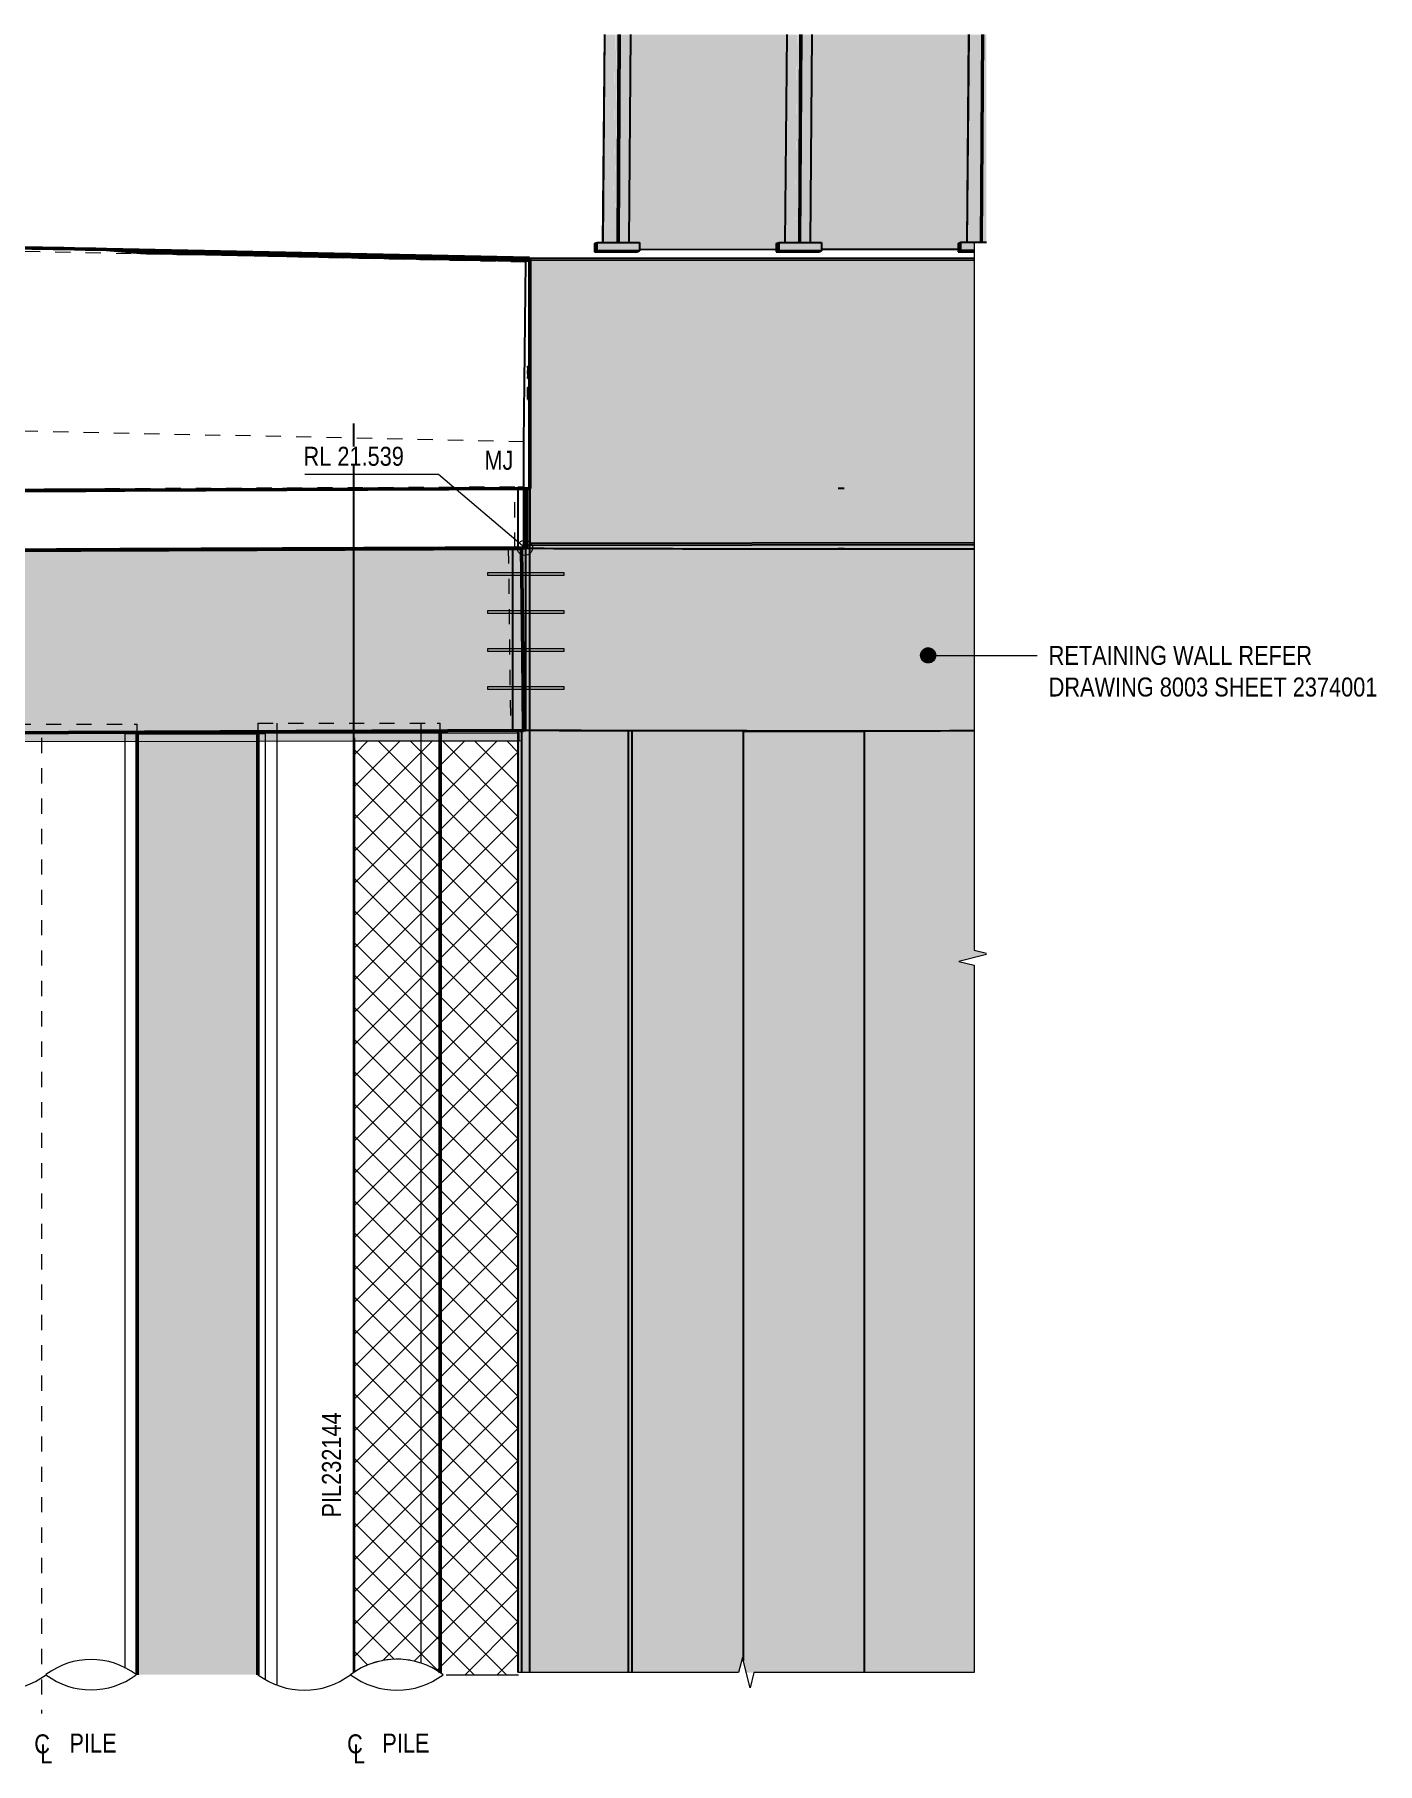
# Model space of a CAD drawing. Header units: metres. Extents: x 0 to 40, y 3 to 550.
# Drawn here: x 31.18 to 40.02, y 13.53 to 24.92 of the extents above; entities that cross this region are included whole.
import ezdxf

# ---------------------------------------------------------------- set-up
doc = ezdxf.new("R2010")
doc.units = ezdxf.units.M
doc.linetypes.add('JacobsCenter', pattern=[0.015, 0.009, -0.0015, 0.003, -0.0015])
doc.linetypes.add('JacobsDash', pattern=[0.0045, 0.003, -0.0015])
for name, color, linetype, lineweight in [('A-ANNO-NOTE', 7, 'Continuous', 9), ('A-DETL', 7, 'Continuous', 13), ('A-DETL-GENF', 7, 'Continuous', 9), ('A-FLOR', 7, 'Continuous', 50), ('A-FLOR-HDLN', 7, 'JacobsDash', 18), ('A-GENM', 7, 'Continuous', 35), ('A-GENM-HDLN', 7, 'JacobsDash', 18), ('G-ANNO-DIMS', 7, 'Continuous', 9), ('G-ANNO-TEXT', 7, 'Continuous', 9), ('S-BEAM', 7, 'Continuous', 50), ('S-BEAM-HDLN', 7, 'JacobsDash', 18), ('S-FNDN', 7, 'Continuous', 50), ('S-FNDN-HDLN', 7, 'JacobsDash', 18), ('S-FNDN-IDEN', 7, 'Continuous', 18)]:
    doc.layers.add(name, color=color, linetype=linetype, lineweight=lineweight)
doc.styles.add('Arial Narrow_2', font='ARIALN.TTF', dxfattribs={"height": 0.125})

# ---------------------------------------------------------------- blocks, each defined once
blk = doc.blocks.new('DesignDataPoint_4points_ - primary-68818771-DRG-2873065 - ABUTMENT B2 ELEVATION')
at = {"layer": 'A-GENM', "color": 21, "lineweight": 25, "true_color": 0xffa3a3}
blk.add_line((-1096.11, 14.132), (-1096.11, 22.358), dxfattribs=at)
blk = doc.blocks.new('DesignDataPoint_4points_ - primary-68818773-DRG-2873065 - ABUTMENT B2 ELEVATION')
at = {"layer": 'A-GENM', "color": 21, "lineweight": 25, "true_color": 0xffa3a3}
blk.add_line((-1094.95, 14.132), (-1094.95, 22.374), dxfattribs=at)
blk = doc.blocks.new('Foundations-Piles - Px-1200-66435275-DRG-2873065 - ABUTMENT B2 ELEVATION')
at = {"layer": 'A-GENM', "lineweight": 25, "true_color": 0xdbdbdb}
for points in [[(-1094.299, 20.334), (-1094.3, 20.334), (-1094.3, 20.334)], [(-1094.279, 14.132), (-1093.576, 14.132), (-1093.551, 14.232), (-1093.545, 14.21), (-1093.545, 20.333), (-1094.279, 20.333), (-1094.279, 14.554)]]:
    blk.add_hatch(color=254, dxfattribs=at).paths.add_polyline_path(points)
at = {"layer": 'A-GENM', "color": 253, "lineweight": 25, "true_color": 0xa3a3a3}
blk.add_line((-1093.545, 14.21), (-1093.545, 20.333), dxfattribs=at)
blk = doc.blocks.new('Foundations-Piles - Px-1200-66435276-DRG-2873065 - ABUTMENT B2 ELEVATION')
at = {"layer": 'A-GENM', "lineweight": 25, "true_color": 0xdbdbdb}
for points in [[(-1092.749, 14.132), (-1092.304, 14.132), (-1092.304, 20.333), (-1092.749, 20.332), (-1092.749, 15.245)], [(-1091.944, 14.132), (-1091.944, 14.132), (-1092.026, 14.132), (-1092.026, 18.79), (-1092.126, 18.815), (-1091.944, 18.86), (-1091.944, 18.87), (-1092.026, 18.89), (-1092.026, 20.333), (-1092.304, 20.332), (-1092.304, 14.132), (-1091.962, 14.132)]]:
    blk.add_hatch(color=254, dxfattribs=at).paths.add_polyline_path(points)
at = {"layer": 'A-GENM', "color": 253, "lineweight": 25, "true_color": 0xa3a3a3}
blk.add_line((-1092.75, 20.332), (-1092.75, 14.132), dxfattribs=at)
blk = doc.blocks.new('StitchPour_RS36B_01 - StitchPour_RS36B_01-61148557-DRG-2873065 - ABUTMENT B2 ELEVATION')
at = {"layer": 'A-GENM', "lineweight": 25, "true_color": 0xf4f4f4}
for points in [[(-1095.03, 21.536), (-1094.99, 21.536), (-1094.99, 21.539), (-1095.03, 21.539), (-1095.03, 21.536)], [(-1093.131, 21.532), (-1092.026, 21.533), (-1092.026, 21.558), (-1094.973, 21.555), (-1094.973, 21.539), (-1094.99, 21.539), (-1094.99, 21.536), (-1094.837, 21.535), (-1093.551, 21.533)]]:
    blk.add_hatch(color=7, dxfattribs=at).paths.add_polyline_path(points)
at = {"layer": 'A-GENM', "color": 253, "lineweight": 25, "true_color": 0xa3a3a3, "flags": 128}
for points in [[(-1094.99, 21.936), (-1094.995, 21.936), (-1095, 21.936), (-1095.005, 21.936), (-1095.01, 21.936), (-1095.015, 21.936), (-1095.02, 21.936), (-1095.025, 21.936), (-1095.03, 21.936)], [(-1095.03, 21.936), (-1095.03, 21.869), (-1095.03, 21.802), (-1095.03, 21.736), (-1095.03, 21.669), (-1095.03, 21.602), (-1095.03, 21.536)], [(-1094.99, 21.536), (-1094.99, 21.602), (-1094.99, 21.669), (-1094.99, 21.736), (-1094.99, 21.802), (-1094.99, 21.869), (-1094.99, 21.936)], [(-1092.921, 21.932), (-1092.9, 21.932), (-1092.881, 21.932)], [(-1095.03, 21.536), (-1095.025, 21.536), (-1095.02, 21.536), (-1095.015, 21.536), (-1095.01, 21.536), (-1095.005, 21.536), (-1095, 21.536), (-1094.995, 21.536), (-1094.99, 21.536)], [(-1092.881, 21.532), (-1092.901, 21.532), (-1092.921, 21.532)]]:
    blk.add_lwpolyline(points, dxfattribs=at)
blk = doc.blocks.new('Barrier-Precast-MPB-03-B - Typical-64000325-DRG-2873065 - ABUTMENT B2 ELEVATION')
at = {"layer": 'A-GENM', "lineweight": 25, "true_color": 0xf4f4f4}
for points in [[(-1094.951, 23.43), (-1092.026, 23.433), (-1092.026, 23.447), (-1094.952, 23.445), (-1094.951, 23.431)], [(-1094.951, 21.57), (-1092.026, 21.573), (-1092.026, 23.433), (-1094.951, 23.43), (-1094.951, 21.918)], [(-1094.973, 21.555), (-1094.952, 21.555), (-1094.951, 21.574), (-1094.951, 21.929), (-1094.973, 21.929), (-1094.973, 21.562)], [(-1094.952, 21.555), (-1092.026, 21.558), (-1092.026, 21.573), (-1094.951, 21.57), (-1094.951, 21.566)]]:
    blk.add_hatch(color=7, dxfattribs=at).paths.add_polyline_path(points)
at = {"layer": 'A-GENM', "color": 253, "lineweight": 25, "true_color": 0xa3a3a3}
for p, q in [((-1094.99, 22.235), (-1094.977, 23.421)), ((-1094.977, 23.421), (-1094.976, 23.436)), ((-1094.976, 23.436), (-1094.954, 23.445)), ((-1092.026, 23.447), (-1094.954, 23.445)), ((-1094.954, 23.445), (-1094.953, 23.43)), ((-1092.026, 23.433), (-1094.953, 23.43)), ((-1094.953, 23.43), (-1094.951, 21.57)), ((-1094.964, 22.735), (-1094.962, 22.735)), ((-1094.964, 22.655), (-1094.962, 22.655)), ((-1094.964, 22.595), (-1094.962, 22.595)), ((-1094.964, 22.515), (-1094.962, 22.515)), ((-1094.99, 21.57), (-1094.99, 22.235)), ((-1094.989, 21.555), (-1094.99, 21.57)), ((-1094.952, 21.555), (-1094.989, 21.555)), ((-1094.951, 21.57), (-1094.952, 21.555)), ((-1092.026, 21.558), (-1094.952, 21.555)), ((-1094.951, 21.57), (-1092.026, 21.573))]:
    blk.add_line(p, q, dxfattribs=at)
for points, knots in [([(-1094.964, 22.733), (-1094.964, 22.733), (-1094.964, 22.733), (-1094.964, 22.732), (-1094.965, 22.731), (-1094.965, 22.729), (-1094.965, 22.727), (-1094.965, 22.726), (-1094.965, 22.725), (-1094.965, 22.724), (-1094.965, 22.722), (-1094.965, 22.72), (-1094.965, 22.718), (-1094.965, 22.715), (-1094.965, 22.712), (-1094.965, 22.709), (-1094.965, 22.706), (-1094.966, 22.701), (-1094.966, 22.694), (-1094.965, 22.686), (-1094.965, 22.681), (-1094.965, 22.677), (-1094.965, 22.674), (-1094.965, 22.672), (-1094.965, 22.669), (-1094.965, 22.667), (-1094.965, 22.664), (-1094.965, 22.661), (-1094.965, 22.66)], [-0.7777778, -0.7777778, -0.7777778, -0.7777778, -0.7760417, -0.7708333, -0.75, -0.7083333, -0.6875, -0.6770833, -0.6666667, -0.6527778, -0.6388889, -0.6111111, -0.5833333, -0.5555556, -0.5277778, -0.5, -0.4722222, -0.4444444, -0.3333333, -0.2777778, -0.2222222, -0.1944444, -0.1666667, -0.1388889, -0.1111111, -0.0833333, -0.0555556, 0, 0, 0, 0]), ([(-1094.965, 22.66), (-1094.965, 22.659), (-1094.964, 22.657), (-1094.964, 22.656), (-1094.964, 22.655), (-1094.964, 22.655), (-1094.964, 22.655), (-1094.964, 22.655), (-1094.963, 22.656), (-1094.963, 22.657), (-1094.963, 22.657), (-1094.963, 22.658), (-1094.963, 22.659), (-1094.963, 22.661), (-1094.963, 22.663), (-1094.963, 22.664), (-1094.963, 22.665), (-1094.963, 22.666), (-1094.962, 22.667), (-1094.962, 22.669), (-1094.962, 22.672), (-1094.962, 22.675), (-1094.962, 22.678), (-1094.962, 22.68), (-1094.962, 22.683), (-1094.962, 22.689), (-1094.962, 22.696), (-1094.962, 22.704), (-1094.962, 22.709), (-1094.962, 22.712), (-1094.962, 22.715), (-1094.962, 22.718), (-1094.962, 22.721), (-1094.963, 22.723), (-1094.963, 22.726), (-1094.963, 22.728), (-1094.963, 22.73)], [-1, -1, -1, -1, -0.958333, -0.916667, -0.895833, -0.885417, -0.875, -0.833333, -0.791667, -0.78125, -0.776042, -0.770833, -0.75, -0.708333, -0.6875, -0.677083, -0.666667, -0.652778, -0.638889, -0.611111, -0.583333, -0.555556, -0.527778, -0.5, -0.472222, -0.444444, -0.333333, -0.277778, -0.222222, -0.194444, -0.166667, -0.138889, -0.111111, -0.083333, -0.055556, 0, 0, 0, 0]), ([(-1094.963, 22.73), (-1094.963, 22.731), (-1094.963, 22.732), (-1094.963, 22.734), (-1094.964, 22.734), (-1094.964, 22.735), (-1094.964, 22.735)], [-1, -1, -1, -1, -0.9583333, -0.9166667, -0.8958333, -0.8888889, -0.8888889, -0.8888889, -0.8888889]), ([(-1094.965, 22.59), (-1094.964, 22.591), (-1094.964, 22.593), (-1094.964, 22.594), (-1094.964, 22.594), (-1094.964, 22.595), (-1094.964, 22.595), (-1094.963, 22.595), (-1094.963, 22.594), (-1094.963, 22.593), (-1094.963, 22.593), (-1094.963, 22.592), (-1094.963, 22.591), (-1094.963, 22.589), (-1094.963, 22.588), (-1094.963, 22.586), (-1094.963, 22.585), (-1094.962, 22.584), (-1094.962, 22.582), (-1094.962, 22.58), (-1094.962, 22.578), (-1094.962, 22.576), (-1094.962, 22.574), (-1094.962, 22.572), (-1094.962, 22.568), (-1094.962, 22.564), (-1094.962, 22.558), (-1094.962, 22.551), (-1094.962, 22.545), (-1094.962, 22.541), (-1094.962, 22.538), (-1094.962, 22.534), (-1094.962, 22.531), (-1094.962, 22.529), (-1094.962, 22.526), (-1094.963, 22.523), (-1094.963, 22.521), (-1094.963, 22.52)], [0, 0, 0, 0, 0.055556, 0.083333, 0.097222, 0.111111, 0.138889, 0.166667, 0.194444, 0.208333, 0.222222, 0.236111, 0.25, 0.277778, 0.305556, 0.319444, 0.333333, 0.347222, 0.361111, 0.388889, 0.416667, 0.430556, 0.444444, 0.472222, 0.5, 0.555556, 0.611111, 0.666667, 0.75, 0.770833, 0.791667, 0.833333, 0.875, 0.895833, 0.916667, 0.958333, 1, 1, 1, 1]), ([(-1094.964, 22.517), (-1094.964, 22.517), (-1094.964, 22.518), (-1094.964, 22.519), (-1094.965, 22.52), (-1094.965, 22.522), (-1094.965, 22.523), (-1094.965, 22.525), (-1094.965, 22.526), (-1094.965, 22.527), (-1094.965, 22.529), (-1094.965, 22.532), (-1094.965, 22.533), (-1094.965, 22.535), (-1094.965, 22.538), (-1094.965, 22.541), (-1094.965, 22.546), (-1094.965, 22.552), (-1094.965, 22.559), (-1094.965, 22.565), (-1094.965, 22.569), (-1094.965, 22.572), (-1094.965, 22.575), (-1094.965, 22.579), (-1094.965, 22.581), (-1094.965, 22.583), (-1094.965, 22.586), (-1094.965, 22.589), (-1094.965, 22.59)], [0.2222222, 0.2222222, 0.2222222, 0.2222222, 0.2361111, 0.25, 0.2777778, 0.3055556, 0.3194444, 0.3333333, 0.3472222, 0.3611111, 0.3888889, 0.4166667, 0.4305556, 0.4444444, 0.4722222, 0.5, 0.5555556, 0.6111111, 0.6666667, 0.75, 0.7708333, 0.7916667, 0.8333333, 0.875, 0.8958333, 0.9166667, 0.9583333, 1, 1, 1, 1]), ([(-1094.963, 22.52), (-1094.963, 22.519), (-1094.963, 22.517), (-1094.963, 22.516), (-1094.963, 22.515), (-1094.963, 22.515), (-1094.963, 22.515)], [0, 0, 0, 0, 0.0555556, 0.0833333, 0.0972222, 0.1111111, 0.1111111, 0.1111111, 0.1111111])]:
    blk.add_open_spline(points, degree=3, knots=knots, dxfattribs=at)
blk = doc.blocks.new('DesignDataPoint_2points_ - primary-62385873-DRG-2873065 - ABUTMENT B2 ELEVATION')
at = {"layer": 'A-GENM', "color": 21, "lineweight": 25, "true_color": 0xffa3a3}
blk.add_line((-1096.11, 14.132), (-1096.11, 14.227), dxfattribs=at)
blk = doc.blocks.new('DesignDataPoint_2points_ - primary-62385875-DRG-2873065 - ABUTMENT B2 ELEVATION')
at = {"layer": 'A-GENM', "color": 21, "lineweight": 25, "true_color": 0xffa3a3}
blk.add_line((-1094.95, 14.132), (-1094.95, 14.241), dxfattribs=at)
blk = doc.blocks.new('SCR_SE_1 - SCR_SE_1-66993702-DRG-2873065 - ABUTMENT B2 ELEVATION')
at = {"layer": 'A-GENM', "lineweight": 25, "true_color": 0xebebeb}
blk.add_hatch(color=7, dxfattribs=at).paths.add_polyline_path([(-1094.228, 23.502), (-1093.329, 23.503), (-1093.329, 23.543), (-1093.31, 23.55), (-1093.272, 23.55), (-1093.259, 24.919), (-1094.287, 24.919), (-1094.3, 23.549), (-1094.228, 23.549), (-1094.228, 23.537)])
at = {"layer": 'A-GENM', "color": 253, "lineweight": 25, "true_color": 0xaeaeae}
blk.add_line((-1093.329, 23.503), (-1094.228, 23.502), dxfattribs=at)
blk = doc.blocks.new('SCR_SE_2 - SCR_SE_2-66993703-DRG-2873065 - ABUTMENT B2 ELEVATION')
at = {"layer": 'A-GENM', "lineweight": 25, "true_color": 0xebebeb}
blk.add_hatch(color=7, dxfattribs=at).paths.add_polyline_path([(-1093.03, 23.503), (-1092.131, 23.504), (-1092.131, 23.544), (-1092.112, 23.551), (-1092.074, 23.551), (-1092.062, 24.919), (-1093.093, 24.919), (-1093.105, 23.55), (-1093.031, 23.55), (-1093.031, 23.537)])
at = {"layer": 'A-GENM', "color": 253, "lineweight": 25, "true_color": 0xaeaeae}
blk.add_line((-1092.132, 23.504), (-1093.03, 23.503), dxfattribs=at)
blk = doc.blocks.new('PLATE ph - PLATE ph-66945816-DRG-2873065 - ABUTMENT B2 ELEVATION')
at = {"layer": 'A-GENM', "lineweight": 25, "true_color": 0xebebeb}
for points in [[(-1094.526, 23.487), (-1094.507, 23.494), (-1094.507, 23.549), (-1094.526, 23.542), (-1094.526, 23.537)], [(-1094.526, 23.487), (-1094.246, 23.487), (-1094.228, 23.494), (-1094.507, 23.494)], [(-1094.507, 23.494), (-1094.228, 23.494), (-1094.228, 23.549), (-1094.507, 23.549), (-1094.507, 23.537)]]:
    blk.add_hatch(color=7, dxfattribs=at).paths.add_polyline_path(points)
at = {"layer": 'A-GENM', "color": 253, "lineweight": 25, "true_color": 0xaeaeae}
for p, q in [((-1094.526, 23.542), (-1094.507, 23.549)), ((-1094.526, 23.542), (-1094.526, 23.487)), ((-1094.507, 23.494), (-1094.526, 23.487)), ((-1094.526, 23.487), (-1094.246, 23.487)), ((-1094.507, 23.549), (-1094.228, 23.549)), ((-1094.507, 23.494), (-1094.507, 23.549)), ((-1094.228, 23.494), (-1094.507, 23.494)), ((-1094.246, 23.487), (-1094.228, 23.494)), ((-1094.228, 23.549), (-1094.228, 23.494))]:
    blk.add_line(p, q, dxfattribs=at)
blk = doc.blocks.new('PLATE ph - PLATE ph-V1-DRG-2873065 - ABUTMENT B2 ELEVATION')
at = {"layer": 'A-GENM', "lineweight": 25, "true_color": 0xebebeb}
for points in [[(-1092.131, 23.489), (-1092.112, 23.496), (-1092.113, 23.551), (-1092.131, 23.544), (-1092.131, 23.503)], [(-1092.131, 23.489), (-1092.026, 23.489), (-1092.026, 23.496), (-1092.113, 23.496)], [(-1092.112, 23.496), (-1092.026, 23.496), (-1092.026, 23.547), (-1091.944, 23.547), (-1091.944, 23.551), (-1092.113, 23.551), (-1092.113, 23.503)]]:
    blk.add_hatch(color=7, dxfattribs=at).paths.add_polyline_path(points)
at = {"layer": 'A-GENM', "color": 253, "lineweight": 25, "true_color": 0xaeaeae}
for p, q in [((-1092.131, 23.544), (-1092.113, 23.551)), ((-1092.131, 23.544), (-1092.131, 23.489)), ((-1092.112, 23.496), (-1092.131, 23.489)), ((-1092.131, 23.489), (-1092.026, 23.489)), ((-1092.113, 23.551), (-1091.944, 23.551)), ((-1092.112, 23.496), (-1092.113, 23.551)), ((-1092.026, 23.496), (-1092.112, 23.496))]:
    blk.add_line(p, q, dxfattribs=at)
blk = doc.blocks.new('POST_2420_1C_360UB - 1C-68560598-DRG-2873065 - ABUTMENT B2 ELEVATION')
at = {"layer": 'A-GENM', "lineweight": 25, "true_color": 0xebebeb}
for points in [[(-1094.472, 23.549), (-1094.471, 23.549), (-1094.459, 24.919), (-1094.46, 24.919), (-1094.472, 23.549)], [(-1094.471, 23.549), (-1094.401, 23.549), (-1094.389, 24.919), (-1094.459, 24.919), (-1094.471, 23.549)], [(-1094.401, 23.549), (-1094.389, 23.549), (-1094.377, 24.919), (-1094.388, 24.919), (-1094.401, 23.549)], [(-1094.389, 23.549), (-1094.373, 23.549), (-1094.366, 24.919), (-1094.376, 24.919), (-1094.389, 23.549)], [(-1094.373, 23.549), (-1094.365, 23.549), (-1094.358, 24.919), (-1094.366, 24.919), (-1094.373, 23.549)], [(-1094.365, 23.549), (-1094.3, 23.549), (-1094.287, 24.919), (-1094.358, 24.919), (-1094.359, 24.74), (-1094.365, 23.549)]]:
    blk.add_hatch(color=7, dxfattribs=at).paths.add_polyline_path(points)
at = {"layer": 'A-GENM', "color": 253, "lineweight": 25, "true_color": 0xaeaeae}
for p, q in [((-1094.46, 24.919), (-1094.472, 23.549)), ((-1094.459, 24.919), (-1094.471, 23.549)), ((-1094.373, 23.549), (-1094.366, 24.919)), ((-1094.358, 24.919), (-1094.365, 23.549)), ((-1094.287, 24.919), (-1094.3, 23.549))]:
    blk.add_line(p, q, dxfattribs=at)
blk = doc.blocks.new('POST_2220_1B_310UB - 1B-68560599-DRG-2873065 - ABUTMENT B2 ELEVATION')
at = {"layer": 'A-GENM', "lineweight": 25, "true_color": 0xebebeb}
for points in [[(-1093.272, 23.55), (-1093.271, 23.55), (-1093.258, 24.919), (-1093.259, 24.919), (-1093.272, 23.55)], [(-1093.271, 23.55), (-1093.203, 23.55), (-1093.191, 24.919), (-1093.258, 24.919), (-1093.271, 23.55)], [(-1093.203, 23.55), (-1093.191, 23.55), (-1093.178, 24.919), (-1093.19, 24.919), (-1093.203, 23.55)], [(-1093.191, 23.55), (-1093.178, 23.55), (-1093.17, 24.919), (-1093.178, 24.919), (-1093.191, 23.55)], [(-1093.178, 23.55), (-1093.171, 23.55), (-1093.163, 24.919), (-1093.17, 24.919), (-1093.178, 23.55)], [(-1093.171, 23.55), (-1093.105, 23.55), (-1093.093, 24.919), (-1093.161, 24.919), (-1093.169, 23.969), (-1093.171, 23.55)]]:
    blk.add_hatch(color=7, dxfattribs=at).paths.add_polyline_path(points)
h = blk.add_hatch(color=7, dxfattribs=at)
h.paths.add_polyline_path([(-1093.173, 24.364), (-1093.173, 24.364), (-1093.173, 24.364)])
h.paths.add_polyline_path([(-1093.168, 24.123), (-1093.161, 24.919), (-1093.163, 24.919), (-1093.168, 24.126)])
at = {"layer": 'A-GENM', "color": 253, "lineweight": 25, "true_color": 0xaeaeae}
for p, q in [((-1093.259, 24.919), (-1093.272, 23.55)), ((-1093.258, 24.919), (-1093.271, 23.55)), ((-1093.178, 23.55), (-1093.17, 24.919)), ((-1093.163, 24.919), (-1093.171, 23.55)), ((-1093.093, 24.919), (-1093.105, 23.55))]:
    blk.add_line(p, q, dxfattribs=at)
blk = doc.blocks.new('POST_2020_1B_310UB - 1B-68560600-DRG-2873065 - ABUTMENT B2 ELEVATION')
at = {"layer": 'A-GENM', "lineweight": 25, "true_color": 0xebebeb}
for points in [[(-1092.074, 23.551), (-1092.005, 23.551), (-1091.993, 24.919), (-1092.061, 24.919), (-1092.074, 23.551)], [(-1092.074, 23.551), (-1092.074, 23.551), (-1092.061, 24.919), (-1092.062, 24.919), (-1092.074, 23.551)], [(-1092.005, 23.551), (-1091.993, 23.551), (-1091.981, 24.919), (-1091.993, 24.919), (-1092.005, 23.551)], [(-1091.993, 23.551), (-1091.981, 23.551), (-1091.973, 24.919), (-1091.981, 24.919), (-1091.993, 23.551)], [(-1091.981, 23.551), (-1091.974, 23.551), (-1091.966, 24.919), (-1091.973, 24.919), (-1091.981, 23.551)], [(-1091.974, 23.551), (-1091.944, 23.551), (-1091.944, 24.919), (-1091.964, 24.919), (-1091.972, 23.95), (-1091.974, 23.551)], [(-1091.971, 24.124), (-1091.964, 24.919), (-1091.966, 24.919), (-1091.971, 24.136)]]:
    blk.add_hatch(color=7, dxfattribs=at).paths.add_polyline_path(points)
at = {"layer": 'A-GENM', "color": 253, "lineweight": 25, "true_color": 0xaeaeae}
for p, q in [((-1092.061, 24.919), (-1092.074, 23.551)), ((-1092.062, 24.919), (-1092.074, 23.551)), ((-1091.981, 23.551), (-1091.973, 24.919)), ((-1091.966, 24.919), (-1091.974, 23.551))]:
    blk.add_line(p, q, dxfattribs=at)
blk = doc.blocks.new('T2DPAA-T2D-C3S-RS-M3D-100334_rvt-2-DRG-2873065 - ABUTMENT B2 ELEVATION')
at = {"layer": 'A-GENM', "lineweight": 5, "true_color": 0xefefdf}
h = blk.add_hatch(color=254, dxfattribs=at)
h.paths.add_polyline_path([(-1094.977, 21.535), (-1094.977, 21.535), (-1094.989, 21.536)])
h.paths.add_polyline_path([(-1094.992, 20.336), (-1094.977, 20.336), (-1094.977, 21.535), (-1095.006, 21.535), (-1094.993, 20.428)])
blk.add_hatch(color=254, dxfattribs=at).paths.add_polyline_path([(-1093.036, 20.332), (-1092.026, 20.333), (-1092.026, 21.533), (-1092.065, 21.533), (-1093.036, 21.532), (-1094.006, 21.533), (-1094.977, 21.536), (-1094.977, 20.336), (-1093.691, 20.333)])
at = {"layer": 'A-GENM', "lineweight": 5, "true_color": 0xf2f6f2}
for points in [[(-1095.027, 14.132), (-1095.003, 14.132), (-1095.003, 20.335), (-1095.027, 20.335), (-1095.027, 14.554)], [(-1095.003, 14.132), (-1094.301, 14.132), (-1094.301, 20.334), (-1094.992, 20.335), (-1094.992, 20.335), (-1095.003, 20.335), (-1095.003, 14.554)], [(-1094.288, 14.132), (-1094.279, 14.132), (-1094.279, 20.334), (-1094.301, 20.333), (-1094.301, 14.132), (-1094.29, 14.132)], [(-1093.259, 14.132), (-1092.749, 14.132), (-1092.749, 20.332), (-1093.545, 20.332), (-1093.545, 14.21), (-1093.526, 14.132), (-1093.39, 14.132)], [(-1092.749, 14.132), (-1092.749, 20.332), (-1092.749, 20.332), (-1092.749, 14.132)]]:
    blk.add_hatch(color=7, dxfattribs=at).paths.add_polyline_path(points)
at = {"layer": 'A-GENM', "color": 253, "lineweight": 25, "true_color": 0xa3a3a3}
for p, q in [((-1095.063, 20.336), (-1095.063, 21.536)), ((-1095.027, 14.132), (-1095.027, 20.336)), ((-1095.003, 14.132), (-1095.003, 20.336)), ((-1094.301, 14.132), (-1094.301, 20.334)), ((-1094.279, 20.334), (-1094.279, 14.132)), ((-1093.545, 20.332), (-1092.749, 20.332)), ((-1092.75, 20.332), (-1092.75, 14.132)), ((-1092.749, 20.332), (-1092.749, 14.132))]:
    blk.add_line(p, q, dxfattribs=at)
at = {"layer": 'A-GENM', "color": 253, "lineweight": 25, "true_color": 0xa3a3a3, "flags": 128}
for points in [[(-1094.977, 21.536), (-1094.989, 21.536), (-1095.001, 21.536), (-1095.014, 21.536), (-1095.026, 21.536), (-1095.038, 21.536), (-1095.051, 21.536), (-1095.063, 21.536)], [(-1094.977, 20.336), (-1094.977, 20.469), (-1094.977, 20.602), (-1094.977, 20.736), (-1094.977, 20.869), (-1094.977, 21.002), (-1094.977, 21.136), (-1094.977, 21.269), (-1094.977, 21.402), (-1094.977, 21.536)], [(-1092.944, 21.532), (-1092.924, 21.532), (-1092.904, 21.532), (-1092.884, 21.532), (-1092.867, 21.532)], [(-1095.063, 20.336), (-1095.051, 20.336), (-1095.038, 20.336), (-1095.026, 20.336), (-1095.014, 20.336), (-1095.001, 20.336), (-1094.989, 20.336), (-1094.977, 20.336)], [(-1094.279, 20.334), (-1094.29, 20.334), (-1094.301, 20.334)], [(-1092.867, 20.332), (-1092.888, 20.332), (-1092.908, 20.332), (-1092.928, 20.332), (-1092.944, 20.332)]]:
    blk.add_lwpolyline(points, dxfattribs=at)
at = {"layer": 'A-GENM', "color": 253, "lineweight": 25, "true_color": 0xa3a3a3}
for points, knots in [([(-1094.977, 21.536), (-1094.653, 21.535), (-1094.006, 21.533), (-1093.036, 21.532), (-1092.376, 21.532), (-1092.039, 21.533), (-1092.026, 21.533)], [0, 0, 0, 0, 0.05, 0.1, 0.15, 0.152036, 0.152036, 0.152036, 0.152036]), ([(-1094.301, 20.334), (-1094.394, 20.334), (-1094.582, 20.334), (-1094.811, 20.335), (-1094.947, 20.335), (-1094.989, 20.335)], [0, 0, 0, 0, 0.4, 0.8, 0.9796583, 0.9796583, 0.9796583, 0.9796583]), ([(-1092.026, 20.333), (-1092.039, 20.333), (-1092.376, 20.332), (-1093.036, 20.332), (-1094.006, 20.333), (-1094.653, 20.335), (-1094.977, 20.336)], [0.847964, 0.847964, 0.847964, 0.847964, 0.85, 0.9, 0.95, 1, 1, 1, 1])]:
    blk.add_open_spline(points, degree=3, knots=knots, dxfattribs=at)
for points in [[(-1095.027, 20.335), (-1095.03, 20.335), (-1095.034, 20.335), (-1095.038, 20.335)], [(-1094.839, 20.335), (-1094.871, 20.335), (-1094.902, 20.335), (-1094.933, 20.335)], [(-1092.944, 20.332), (-1092.953, 20.332), (-1092.961, 20.332), (-1092.97, 20.332)]]:
    blk.add_open_spline(points, degree=3, dxfattribs=at)
for name, p in [('POST_2420_1C_360UB - 1C-68560598-DRG-2873065 - ABUTMENT B2 ELEVATION', (0, 0)), ('SCR_SE_1 - SCR_SE_1-66993702-DRG-2873065 - ABUTMENT B2 ELEVATION', (0, 0)), ('POST_2220_1B_310UB - 1B-68560599-DRG-2873065 - ABUTMENT B2 ELEVATION', (0, 0)), ('SCR_SE_2 - SCR_SE_2-66993703-DRG-2873065 - ABUTMENT B2 ELEVATION', (0, 0)), ('POST_2020_1B_310UB - 1B-68560600-DRG-2873065 - ABUTMENT B2 ELEVATION', (0, 0)), ('PLATE ph - PLATE ph-66945816-DRG-2873065 - ABUTMENT B2 ELEVATION', (0, 0)), ('PLATE ph - PLATE ph-66945816-DRG-2873065 - ABUTMENT B2 ELEVATION', (1.197, 0.001)), ('PLATE ph - PLATE ph-V1-DRG-2873065 - ABUTMENT B2 ELEVATION', (0, 0)), ('Barrier-Precast-MPB-03-B - Typical-64000325-DRG-2873065 - ABUTMENT B2 ELEVATION', (0, 0)), ('DesignDataPoint_4points_ - primary-68818771-DRG-2873065 - ABUTMENT B2 ELEVATION', (0, 0)), ('DesignDataPoint_4points_ - primary-68818773-DRG-2873065 - ABUTMENT B2 ELEVATION', (0, 0)), ('StitchPour_RS36B_01 - StitchPour_RS36B_01-61148557-DRG-2873065 - ABUTMENT B2 ELEVATION', (0, 0)), ('Foundations-Piles - Px-1200-66435275-DRG-2873065 - ABUTMENT B2 ELEVATION', (0, 0)), ('Foundations-Piles - Px-1200-66435276-DRG-2873065 - ABUTMENT B2 ELEVATION', (0, 0)), ('DesignDataPoint_2points_ - primary-62385875-DRG-2873065 - ABUTMENT B2 ELEVATION', (0, 0)), ('DesignDataPoint_2points_ - primary-62385873-DRG-2873065 - ABUTMENT B2 ELEVATION', (0, 0))]:
    blk.add_blockref(name, p, dxfattribs=at)
blk = doc.blocks.new('01_SFO_FRP_Pile_CastInPlace_CS_BR08 - CAST-IN-PLACE PILE - 1200-8642486-DRG-2873065 - ABUTMENT B2 ELEVATION')
at = {"layer": 'S-FNDN'}
for p, q in [((-1098.736, 20.319), (-1098.736, 14.118)), ((-1097.536, 14.118), (-1097.536, 20.324))]:
    blk.add_line(p, q, dxfattribs=at)
at = {"layer": 'S-FNDN-HDLN'}
for p, q in [((-1098.736, 20.377), (-1098.736, 20.319)), ((-1098.736, 20.377), (-1097.556, 20.377)), ((-1097.556, 20.377), (-1097.536, 20.377)), ((-1097.536, 20.324), (-1097.536, 20.377))]:
    blk.add_line(p, q, dxfattribs=at)
blk = doc.blocks.new('Generic Models 1 - Generic Models 1-7441683-DRG-2873065 - ABUTMENT B2 ELEVATION')
at = {"layer": 'A-DETL', "color": 7, "lineweight": 9, "true_color": 0xffffff}
for q in [(-1105.024, 21.894), (-1094.973, 21.939)]:
    blk.add_line((-1097.651, 21.927), q, dxfattribs=at)
at = {"layer": 'S-BEAM'}
for p, q in [((-1105.024, 21.894), (-1105.024, 21.494)), ((-1094.973, 21.929), (-1094.973, 21.539)), ((-1105.024, 21.494), (-1097.65, 21.527)), ((-1094.973, 21.539), (-1097.65, 21.527))]:
    blk.add_line(p, q, dxfattribs=at)
at = {"layer": 'S-BEAM-HDLN', "color": 8, "true_color": 0x808080}
for p, q in [((-1095.05, 21.539), (-1095.05, 21.939)), ((-1094.973, 21.939), (-1094.973, 21.929))]:
    blk.add_line(p, q, dxfattribs=at)
blk = doc.blocks.new('01_SFO_FRP_Pile_CastInPlace_CS_BR08 - CAST-IN-PLACE PILE - 1200-8642523-DRG-2873065 - ABUTMENT B2 ELEVATION')
at = {"layer": 'A-DETL', "color": 7, "lineweight": 9, "true_color": 0xffffff}
for p, q in [((-1096.614, 14.048), (-1096.614, 20.384)), ((-1095.668, 20.384), (-1095.668, 14.194))]:
    blk.add_line(p, q, dxfattribs=at)
at = {"layer": 'S-FNDN'}
for p, q in [((-1096.741, 20.328), (-1096.741, 14.118)), ((-1095.541, 14.131), (-1095.541, 20.333))]:
    blk.add_line(p, q, dxfattribs=at)
at = {"layer": 'S-FNDN-HDLN'}
for p, q in [((-1096.741, 20.384), (-1096.741, 20.328)), ((-1096.741, 20.384), (-1095.561, 20.384)), ((-1095.561, 20.384), (-1095.541, 20.384)), ((-1095.541, 20.333), (-1095.541, 20.384))]:
    blk.add_line(p, q, dxfattribs=at)
blk = doc.blocks.new('20_SFR_WSC_ShotcreteWall_ArchFlatBack_Datum - ArchWall_PileSize_1200-8664517-DRG-2873065 - ABUTMENT B2 ELEVATION')
at = {"layer": 'A-GENM', "true_color": 0x9ab29e}
blk.add_hatch(color=253, dxfattribs=at).paths.add_polyline_path([(-1097.522, 13.864), (-1097.522, 14.118), (-1096.741, 14.118), (-1096.741, 20.316), (-1097.536, 20.316), (-1097.536, 14.118), (-1097.523, 14.118), (-1097.523, 13.864)])
at = {"layer": 'A-DETL', "color": 7, "lineweight": 9, "true_color": 0xffffff}
for p, q in [((-1097.616, 14.162), (-1097.616, 20.316)), ((-1096.693, 20.316), (-1096.693, 14.087))]:
    blk.add_line(p, q, dxfattribs=at)
at = {"layer": 'A-GENM', "color": 252, "true_color": 0x888888, "flags": 128}
blk.add_lwpolyline([(-1096.741, 20.316), (-1096.837, 20.316), (-1096.939, 20.316), (-1097.042, 20.316), (-1097.146, 20.316), (-1097.249, 20.316), (-1097.35, 20.316), (-1097.449, 20.316), (-1097.537, 20.316)], dxfattribs=at)
at = {"layer": 'A-GENM-HDLN', "color": 252, "true_color": 0x888888}
for p, q in [((-1097.543, 20.316), (-1097.543, 14.118)), ((-1097.537, 20.316), (-1097.543, 20.316)), ((-1096.738, 20.316), (-1096.74, 20.316)), ((-1096.738, 14.116), (-1096.738, 20.316))]:
    blk.add_line(p, q, dxfattribs=at)
at = {"layer": 'A-GENM-HDLN', "color": 252, "true_color": 0x888888, "flags": 128}
for points in [[(-1097.616, 20.316), (-1097.583, 20.316), (-1097.558, 20.316), (-1097.543, 20.316)], [(-1096.738, 20.316), (-1096.732, 20.316), (-1096.717, 20.316), (-1096.693, 20.316)]]:
    blk.add_lwpolyline(points, dxfattribs=at)
blk = doc.blocks.new('CS_DET_Pile-Column_BreakLine - CS_Tubular BreakLine-8083349-DRG-2873065 - ABUTMENT B2 ELEVATION')
at = {"layer": 'A-DETL-GENF', "lineweight": 18}
for centre, start, end in [((-1098.433, 14.511), 232.9573, 307.0427), ((-1097.84, 13.725), 52.9573, 127.0427), ((-1097.84, 14.511), 232.9573, 307.0427)]:
    blk.add_arc(centre, 0.493, start, end, dxfattribs=at)
blk = doc.blocks.new('BREAK LINE - INPUT VIEW SCALE_R13 - Std Break-8200713-DRG-2873065 - ABUTMENT B2 ELEVATION')
at = {"layer": 'A-DETL-GENF'}
for p, q in [((-1092.026, 23.547), (-1092.026, 18.89)), ((-1091.944, 18.86), (-1092.126, 18.815)), ((-1092.126, 18.815), (-1092.026, 18.79)), ((-1092.026, 18.89), (-1091.944, 18.87)), ((-1092.026, 18.79), (-1092.026, 14.132))]:
    blk.add_line(p, q, dxfattribs=at)
blk = doc.blocks.new('BREAK LINE - INPUT VIEW SCALE_R13 - Std Break-6079049-DRG-2873065 - ABUTMENT B2 ELEVATION')
at = {"layer": 'A-DETL-GENF'}
for p, q in [((-1093.551, 14.232), (-1093.576, 14.132)), ((-1093.501, 14.032), (-1093.551, 14.232)), ((-1093.576, 14.132), (-1095.026, 14.132)), ((-1093.476, 14.132), (-1093.501, 14.032)), ((-1092.026, 14.132), (-1093.476, 14.132))]:
    blk.add_line(p, q, dxfattribs=at)
blk = doc.blocks.new('CS_DET_Pile-Column_BreakLine - CS_Tubular BreakLine-8083262-DRG-2873065 - ABUTMENT B2 ELEVATION')
at = {"layer": 'A-DETL-GENF', "lineweight": 18}
for centre, start, end in [((-1096.436, 14.522), 232.9573, 307.0427), ((-1095.826, 13.714), 52.9573, 127.0427), ((-1095.826, 14.522), 232.9573, 307.0427)]:
    blk.add_arc(centre, 0.506, start, end, dxfattribs=at)
blk = doc.blocks.new('CS_Annot_Centreline Symbol1 - CS_Annot_Centreline Symbol 2-5069981-DRG-2873065 - ABUTMENT B2 ELEVATION')
at = {"layer": 'A-ANNO-NOTE', "char_height": 0.125, "attachment_point": 1, "style": 'Arial Narrow_2'}
for s, insert, width in [('C  ', (-1106.217, 13.725), 0.22046), ('L', (-1106.178, 13.659), 0.0962)]:
    blk.add_mtext(s, dxfattribs=dict(at, insert=insert, width=width))

msp = doc.modelspace()

# ---------------------------------------------------------------- hatches: boundary and pattern name
at = {"layer": 'A-DETL-GENF'}
h = msp.add_hatch(dxfattribs=at)
h.set_pattern_fill('FP_5', color=256, style=0, pattern_type=2)
h.set_pattern_definition([(0, (29.37608, 22.209), (0.2032, 0.0508), [0.01676, -0.13564, 0.01676, -0.13564, -0.8128]), (0, (29.37608, 22.209), (0.2032, 0.0508), [-0.3048, 0.01676, -0.28804, 0.01676, -0.13564, -0.3556]), (0, (29.37608, 22.209), (0.2032, 0.0508), [-0.762, 0.01676, -0.08484, 0.01676, -0.23724]), (120, (29.45208, 22.235), (-0.1455941, 0.15057636), [0.01676, -0.13564, 0.01676, -0.13564, -0.8128]), (120, (29.45208, 22.235), (-0.1455941, 0.15057636), [-0.3048, 0.01676, -0.28804, 0.01676, -0.13564, -0.3556]), (120, (29.45208, 22.235), (-0.1455941, 0.15057636), [-0.762, 0.01676, -0.08484, 0.01676, -0.23724]), (240, (29.47708, 22.336), (-0.0576059, -0.20137636), [0.01676, -0.13564, 0.01676, -0.94844]), (240, (29.47708, 22.336), (-0.0576059, -0.20137636), [-0.16916, -0.13564, 0.01676, -0.28804, -0.508]), (240, (29.47708, 22.336), (-0.0576059, -0.20137636), [-0.6096, 0.01676, -0.13564, 0.01676, -0.33884]), (240, (29.47708, 22.336), (-0.0576059, -0.20137636), [-0.77876, -0.08484, 0.01676, -0.23724])])
h.paths.add_polyline_path([(24.3465, 20.2536), (25.8661, 20.2558), (25.8661, 20.298), (24.3465, 20.2914)])
h.paths.add_polyline_path([(26.6625, 20.257), (27.8621, 20.2587), (27.8621, 20.3022), (28.6584, 20.301), (28.6584, 20.2599), (29.858, 20.2616), (29.858, 20.3116), (28.3337, 20.3088), (26.6625, 20.301), (26.6625, 20.2993)])
h.paths.add_polyline_path([(30.6539, 20.2628), (31.8536, 20.2645), (31.8536, 20.3145), (30.6539, 20.3128), (30.6539, 20.2993)])
h.paths.add_polyline_path([(32.6495, 20.2657), (34.3635, 20.2682), (34.3635, 20.3182), (32.6495, 20.3157), (32.6495, 20.2993)])
h.paths.add_polyline_path([(26.1386, 20.2992), (26.1465, 20.2993), (26.1465, 20.3062), (26.1386, 20.3062), (26.1386, 20.2993)])
at = {"layer": 'A-DETL-GENF', "true_color": 0x9ebc9e}
h = msp.add_hatch(dxfattribs=at)
h.set_pattern_fill('FP_4', color=253, style=0, pattern_type=2)
h.set_pattern_definition([(45, (29.37608, 22.209), (-0.106066, 0.106066), []), (135, (29.37608, 22.209), (-0.106066, -0.106066), [])])
h.paths.add_polyline_path([(34.3635, 14.118), (34.3643, 14.118), (34.3643, 14.1321), (34.3635, 14.1321), (34.3635, 20.2682), (33.2851, 20.2666), (33.2851, 14.1364), (33.3017, 14.1456), (33.3201, 14.1575), (33.338, 14.1658), (33.3531, 14.1742), (33.3688, 14.1799), (33.3861, 14.1879), (33.4108, 14.1954), (33.4261, 14.201), (33.4403, 14.2039), (33.4589, 14.2089), (33.4813, 14.2122), (33.5023, 14.2164), (33.5144, 14.217), (33.5277, 14.2189), (33.5568, 14.2189), (33.58, 14.2199), (33.5897, 14.2189), (33.6004, 14.2189), (33.6329, 14.2142), (33.6573, 14.2115), (33.6644, 14.2096), (33.6729, 14.2083), (33.7288, 14.1923), (33.7324, 14.1914), (33.7369, 14.1894), (33.742, 14.1879), (33.808, 14.1575), (33.869, 14.118), (33.9152, 14.118)])
at = {"layer": 'G-ANNO-TEXT'}
h = msp.add_hatch(color=256, dxfattribs=at)
edge = h.paths.add_edge_path()
edge.add_arc((37.0617, 20.8306), 0.05, 0, 360)
at = {"layer": 'S-BEAM', "lineweight": 5, "true_color": 0xc0c0c0}
msp.add_hatch(color=9, dxfattribs=at).paths.add_polyline_path([(26.1465, 20.2993), (34.3985, 20.3354), (34.3841, 21.5354), (26.1465, 21.4993), (26.1465, 20.773)])

# ---------------------------------------------------------------- linework, layer by layer
at = {"layer": 'A-DETL', "linetype": 'JacobsDash', "lineweight": 18}
msp.add_line((34.3406, 21.9388), (24.3417, 21.8936), dxfattribs=at)
at = {"layer": 'A-DETL', "lineweight": 18}
for p, q in [((34.163, 21.3763), (34.663, 21.3763)), ((34.163, 21.3563), (34.163, 21.3763)), ((34.663, 21.3563), (34.163, 21.3563)), ((34.663, 21.3763), (34.663, 21.3563)), ((34.163, 21.1263), (34.663, 21.1263)), ((34.163, 21.1063), (34.163, 21.1263)), ((34.663, 21.1063), (34.163, 21.1063)), ((34.663, 21.1263), (34.663, 21.1063)), ((34.163, 20.8763), (34.663, 20.8763)), ((34.163, 20.8563), (34.163, 20.8763)), ((34.663, 20.8563), (34.163, 20.8563)), ((34.663, 20.8763), (34.663, 20.8563)), ((34.163, 20.6263), (34.663, 20.6263)), ((34.163, 20.6063), (34.163, 20.6263)), ((34.663, 20.6263), (34.663, 20.6063)), ((34.663, 20.6063), (34.163, 20.6063))]:
    msp.add_line(p, q, dxfattribs=at)
at = {"layer": 'A-DETL', "lineweight": 9}
for p, q in [((34.3699, 20.3182), (24.3425, 20.3036)), ((24.3425, 20.2536), (34.3699, 20.2682)), ((34.3699, 20.2682), (34.3699, 20.3182))]:
    msp.add_line(p, q, dxfattribs=at)
at = {"layer": 'A-DETL', "linetype": 'JacobsCenter'}
for p, q in [((31.2251, 20.2873), (31.2251, 13.8635)), ((33.2851, 20.2873), (33.2851, 14.1349))]:
    msp.add_line(p, q, dxfattribs=at)
at = {"layer": 'A-DETL', "color": 253, "lineweight": 9, "true_color": 0x9ebc9e}
for p, q in [((34.3868, 20.2682), (33.2851, 20.2666)), ((33.2851, 20.2666), (33.2851, 14.1364)), ((34.3868, 14.1321), (34.3868, 20.2682)), ((33.889, 14.118), (34.3643, 14.118))]:
    msp.add_line(p, q, dxfattribs=at)
for start, end in [(121.29014, 123.43259), (112.72871, 116.58043), (104.1767, 108.016), (95.63126, 99.43559), (87.09062, 90.82861), (78.55359, 82.17239), (70.01938, 73.4079), (61.48743, 64.31877)]:
    msp.add_arc((33.5641, 13.7139), 0.5062, start, end, dxfattribs=at)
at = {"layer": 'A-FLOR'}
for p, q in [((34.4377, 23.4454), (31.6521, 23.5037)), ((34.4387, 23.4308), (31.876, 23.4844)), ((31.7734, 21.9182), (34.4387, 21.9294))]:
    msp.add_line(p, q, dxfattribs=at)
at = {"layer": 'A-FLOR', "flags": 128}
for points in [[(31.876, 23.4844), (31.8014, 23.4908), (31.7268, 23.4973), (31.6521, 23.5037)], [(34.4377, 23.4454), (34.4382, 23.4381), (34.4387, 23.4308)]]:
    msp.add_lwpolyline(points, dxfattribs=at)
at = {"layer": 'A-FLOR'}
for points in [[(31.6521, 23.5037), (30.9013, 23.5181), (29.2119, 23.5508), (27.5226, 23.5844), (26.584, 23.6033)], [(34.4387, 23.4308), (34.4387, 23.2084), (34.4387, 22.7079), (34.4387, 22.2074), (34.4387, 21.9294)], [(24.3482, 21.8924), (25.4483, 21.8957), (27.9233, 21.9036), (30.3984, 21.9127), (31.7734, 21.9182)]]:
    msp.add_open_spline(points, degree=3, knots=[0, 0, 0, 0, 0.4444444, 1, 1, 1, 1], dxfattribs=at)
at = {"layer": 'A-FLOR-HDLN'}
for p, q in [((34.414, 23.42), (26.3132, 23.5938)), ((31.7893, 23.4918), (26.6215, 23.6025)), ((34.4152, 23.4356), (31.7908, 23.4918)), ((34.4001, 22.2362), (24.3422, 22.4545)), ((34.4001, 21.9295), (24.3417, 21.8936))]:
    msp.add_line(p, q, dxfattribs=at)
at = {"layer": 'A-FLOR-HDLN', "flags": 128}
for points in [[(34.4001, 22.2362), (34.4016, 22.3677), (34.4032, 22.4993), (34.4047, 22.6308), (34.4063, 22.7624), (34.4078, 22.8939), (34.4094, 23.0254), (34.4109, 23.157), (34.4125, 23.2885), (34.414, 23.42)], [(34.414, 23.42), (34.4146, 23.4278), (34.4152, 23.4356)], [(34.4152, 23.4356), (34.4197, 23.4375), (34.4242, 23.4395), (34.4287, 23.4415), (34.4332, 23.4434), (34.4376, 23.4454)], [(34.4001, 21.9295), (34.4001, 22.0062), (34.4001, 22.0829), (34.4001, 22.1595), (34.4001, 22.2362)], [(34.4324, 21.9294), (34.429, 21.9294), (34.4242, 21.9294), (34.4194, 21.9294), (34.4145, 21.9295), (34.4097, 21.9295), (34.4049, 21.9295), (34.4001, 21.9295)]]:
    msp.add_lwpolyline(points, dxfattribs=at)
at = {"layer": 'G-ANNO-DIMS', "lineweight": 18}
for p, q in [((33.8385, 22.0223), (32.9578, 22.0223)), ((34.4069, 21.5391), (33.8385, 22.0223))]:
    msp.add_line(p, q, dxfattribs=at)
msp.add_circle((34.4069, 21.5391), 0.05, dxfattribs=at)
at = {"layer": 'G-ANNO-TEXT'}
msp.add_line((37.0617, 20.8306), (37.7805, 20.8306), dxfattribs=at)
msp.add_circle((37.0617, 20.8306), 0.05, dxfattribs=at)
at = {"layer": 'S-BEAM'}
for p, q in [((26.1465, 21.4993), (34.3841, 21.5354)), ((27.1381, 21.5041), (34.2977, 21.5354)), ((34.3728, 21.5354), (34.2977, 21.5354)), ((34.3925, 20.8364), (34.3841, 21.5354)), ((34.3925, 20.8354), (34.3925, 20.8364)), ((34.3985, 20.3354), (34.3925, 20.8354)), ((26.1465, 20.2993), (34.3985, 20.3354))]:
    msp.add_line(p, q, dxfattribs=at)
at = {"layer": 'S-BEAM-HDLN', "color": 8, "true_color": 0x808080}
for p, q in [((34.2977, 21.5354), (34.3122, 20.3354)), ((34.3122, 20.3354), (27.1381, 20.3041)), ((34.3872, 20.3354), (34.3122, 20.3354))]:
    msp.add_line(p, q, dxfattribs=at)

# ---------------------------------------------------------------- block references
at = {"lineweight": 5}
msp.add_blockref('T2DPAA-T2D-C3S-RS-M3D-100334_rvt-2-DRG-2873065 - ABUTMENT B2 ELEVATION', (1129.3901, 0), dxfattribs=at)
at = {"layer": 'A-ANNO-NOTE'}
for p in [(1137.3934, 0), (1139.4534, 0)]:
    msp.add_blockref('CS_Annot_Centreline Symbol1 - CS_Annot_Centreline Symbol 2-5069981-DRG-2873065 - ABUTMENT B2 ELEVATION', p, dxfattribs=at)
at = {"layer": 'A-DETL', "color": 7, "lineweight": 9, "true_color": 0xffffff}
for name in ['Generic Models 1 - Generic Models 1-7441683-DRG-2873065 - ABUTMENT B2 ELEVATION', '01_SFO_FRP_Pile_CastInPlace_CS_BR08 - CAST-IN-PLACE PILE - 1200-8642523-DRG-2873065 - ABUTMENT B2 ELEVATION']:
    msp.add_blockref(name, (1129.3901, 0), dxfattribs=at)
at = {"layer": 'A-DETL-GENF'}
for name in ['BREAK LINE - INPUT VIEW SCALE_R13 - Std Break-8200713-DRG-2873065 - ABUTMENT B2 ELEVATION', 'CS_DET_Pile-Column_BreakLine - CS_Tubular BreakLine-8083349-DRG-2873065 - ABUTMENT B2 ELEVATION', 'CS_DET_Pile-Column_BreakLine - CS_Tubular BreakLine-8083262-DRG-2873065 - ABUTMENT B2 ELEVATION', 'BREAK LINE - INPUT VIEW SCALE_R13 - Std Break-6079049-DRG-2873065 - ABUTMENT B2 ELEVATION']:
    msp.add_blockref(name, (1129.3901, 0), dxfattribs=at)
at = {"layer": 'A-GENM', "color": 7, "true_color": 0xffffff}
msp.add_blockref('20_SFR_WSC_ShotcreteWall_ArchFlatBack_Datum - ArchWall_PileSize_1200-8664517-DRG-2873065 - ABUTMENT B2 ELEVATION', (1129.3901, 0), dxfattribs=at)
at = {"layer": 'S-FNDN-HDLN'}
msp.add_blockref('01_SFO_FRP_Pile_CastInPlace_CS_BR08 - CAST-IN-PLACE PILE - 1200-8642486-DRG-2873065 - ABUTMENT B2 ELEVATION', (1129.3901, 0), dxfattribs=at)

# ---------------------------------------------------------------- texts
at = {"layer": 'A-ANNO-NOTE', "char_height": 0.125, "attachment_point": 1, "style": 'Arial Narrow_2', "bg_fill": 3, "box_fill_scale": 1, "bg_fill_color": 256, "bg_fill_true_color": 13158600, "bg_fill_transparency": 0}
for insert in [(31.4081, 13.73), (33.4681, 13.73)]:
    msp.add_mtext('PILE', dxfattribs=dict(at, insert=insert))
at = {"layer": 'G-ANNO-TEXT', "char_height": 0.125, "attachment_point": 1, "style": 'Arial Narrow_2', "bg_fill": 3, "box_fill_scale": 1, "bg_fill_color": 256, "bg_fill_transparency": 0}
for s, insert in [('RETAINING WALL REFER', (37.8555, 20.8931)), ('DRAWING 8003 SHEET 2374001', (37.8555, 20.6847))]:
    msp.add_mtext(s, dxfattribs=dict(at, insert=insert))

# ---------------------------------------------------------------- next in the draw order: texts
at = {"layer": 'G-ANNO-DIMS', "lineweight": 18, "insert": (32.9493, 22.2043), "char_height": 0.125, "attachment_point": 1, "style": 'Arial Narrow_2', "bg_fill": 3, "box_fill_scale": 1, "bg_fill_color": 256, "bg_fill_true_color": 13158600, "bg_fill_transparency": 0}
msp.add_mtext('RL 21.539', dxfattribs=at)
at = {"layer": 'G-ANNO-TEXT', "insert": (34.1404, 22.1776), "char_height": 0.125, "attachment_point": 1, "style": 'Arial Narrow_2', "bg_fill": 3, "box_fill_scale": 1, "bg_fill_color": 256, "bg_fill_true_color": 13158600, "bg_fill_transparency": 0}
msp.add_mtext('MJ', dxfattribs=at)
at = {"layer": 'S-FNDN-IDEN', "lineweight": 9, "insert": (33.0706, 15.1529), "char_height": 0.125, "attachment_point": 1, "rotation": 90, "style": 'Arial Narrow_2', "bg_fill": 3, "box_fill_scale": 1, "bg_fill_color": 256, "bg_fill_true_color": 13158600, "bg_fill_transparency": 0}
msp.add_mtext('PIL232144', dxfattribs=at)

doc.saveas('drawing.dxf')
